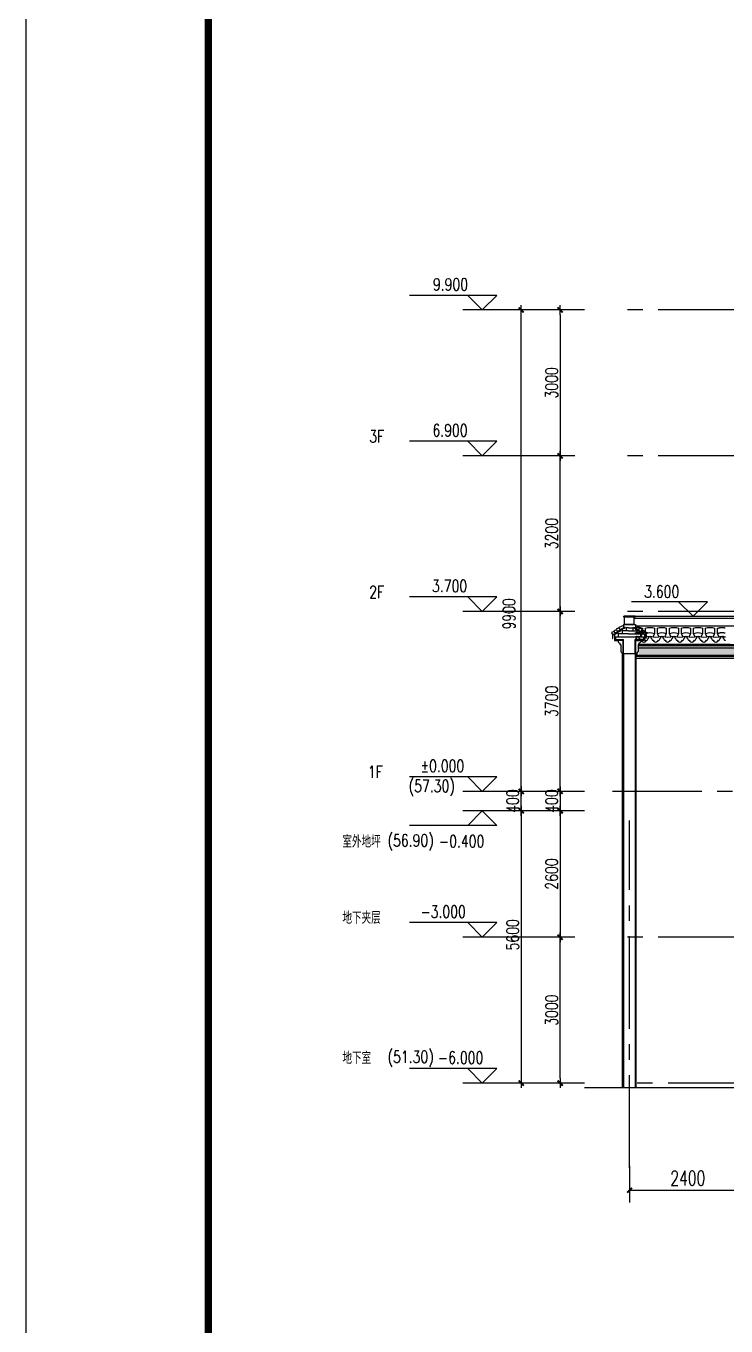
# Model space of a CAD drawing. Extents: x 296441 to 853063, y 459050 to 1117990.
# Drawn here: x 575754 to 590151, y 957543 to 984278 of the extents above; entities that cross this region are included whole.
import ezdxf
from ezdxf.enums import TextEntityAlignment as Align
from ezdxf.xclip import XClip

# ---------------------------------------------------------------- set-up
doc = ezdxf.new("R2010")
doc.units = 0
doc.header["$LTSCALE"] = 1000
doc.header["$XCLIPFRAME"] = 0
doc.linetypes.add('14-GRID$0$CENTER2', pattern=[28.575, 19.05, -3.175, 3.175, -3.175])
for name, color, linetype in [('14-GRID$0$G-GRID', 9, '14-GRID$0$CENTER2'), ('A-ANNO-LEVL', 3, 'Continuous'), ('A-ANNO-LEVL-TEXT-3', 7, 'Continuous'), ('A-ANNO-TEXT', 33, 'Continuous'), ('A-ELEV-HEVY', 2, 'Continuous'), ('A-ELEV-MEDM', 4, 'Continuous'), ('A-ELEV-THIN', 144, 'Continuous'), ('A-SECT-FNSH', 6, 'Continuous'), ('A-SECT-STONE', 42, 'Continuous'), ('A-SECT-STRU', 30, 'Continuous'), ('A-WALL', 1, 'Continuous'), ('B-ELEV-N-RF3$0$A-ELEV-MEDM', 4, 'Continuous'), ('G-ELEV-ce-TEXT$0$A-ANNO-LEVL', 3, 'Continuous'), ('G-ELEV-ce-TEXT$0$A-ANNO-LEVL-TEXT', 255, 'Continuous'), ('G-GRID-DIMS', 3, 'Continuous'), ('PUB_DIM', 3, 'Continuous'), ('ZT1_通用--图框---PM、LM、DY、JD', 150, 'Continuous'), ('ZT1_通用--填充---PM、LM、DY、JD', 8, 'Continuous')]:
    doc.layers.add(name, color=color, linetype=linetype)
doc.styles.add('_TCH_DIM_T3', font='SIMPLEX', dxfattribs={"width": 0.705882, "bigfont": 'GBCBIG'})
doc.styles.add('G-ELEV-ce-TEXT$0$GOA_01_thin_0.75', font='romans.shx', dxfattribs={"width": 0.75, "bigfont": 'hzdx.shx'})
doc.styles.add('GOA_01_thin_0.75', font='romans.shx', dxfattribs={"width": 0.75, "bigfont": 'hzdx.shx'})
doc.styles.add('ZT_图框1', font='ROMANS', dxfattribs={"width": 0.8, "bigfont": 'CHINESE'})
doc.dimstyles.new('_TCH_ARCH&&100', dxfattribs={"dimtxt": 297.5, "dimasz": 100, "dimexe": 250, "dimexo": 300, "dimgap": 100, "dimtad": 1, "dimdec": 0, "dimzin": 0, "dimdsep": 46, "dimtxsty": '_TCH_DIM_T3', "dimblk": 'ARCHTICK', "dimcen": 0.09, "dimclrt": 7, "dimazin": 2, "dimtfac": 1, "dimtdec": 0, "dimtix": 1, "dimtmove": 2, "dimatfit": 3, "dimfxl": 0, "dimtolj": 1, "dimtzin": 0, "dimarcsym": 0})
doc.dimstyles.new('GOA_DIMN100', dxfattribs={"dimscale": 100, "dimtxt": 2.5, "dimasz": 1, "dimexe": 1.5, "dimexo": 3, "dimgap": 0.5, "dimtad": 1, "dimdec": 0, "dimrnd": 1, "dimzin": 0, "dimdsep": 46, "dimtxsty": 'GOA_01_thin_0.75', "dimblk": 'YQTICK', "dimcen": 0, "dimclrt": 7, "dimadec": 1, "dimazin": 0, "dimtfac": 1, "dimtdec": 4, "dimtix": 1, "dimtmove": 2, "dimatfit": 2, "dimfxl": 0, "dimtolj": 1, "dimtzin": 0, "dimarcsym": 0})

# ---------------------------------------------------------------- blocks, each defined once
blk = doc.blocks.new('_ArchTick')
at = {"color": 0, "linetype": 'ByBlock', "const_width": 0.4}
blk.add_lwpolyline([(-0.5, -0.5), (0.5, 0.5)], dxfattribs=at)
blk = doc.blocks.new('*D792')
at = {"layer": 'Defpoints', "color": 0, "transparency": 16777216}
for p in [(588166, 961135), (590566, 961135), (590566, 960335)]:
    blk.add_point(p, dxfattribs=at)
at = {"layer": 'PUB_DIM', "color": 0, "lineweight": -2, "transparency": 16777216}
for p, q in [((588166, 960835), (588166, 960085)), ((590566, 960835), (590566, 960085)), ((588166, 960335), (590566, 960335))]:
    blk.add_line(p, q, dxfattribs=at)
at = {"layer": 'PUB_DIM', "color": 0, "lineweight": -2, "transparency": 16777216, "xscale": 100, "yscale": 100, "zscale": 100, "rotation": 180}
blk.add_blockref('_ArchTick', (588166, 960335), dxfattribs=at)
at = {"layer": 'PUB_DIM', "color": 0, "lineweight": -2, "transparency": 16777216, "xscale": 100, "yscale": 100, "zscale": 100}
blk.add_blockref('_ArchTick', (590566, 960335), dxfattribs=at)
at = {"layer": 'PUB_DIM', "color": 7, "transparency": 16777216, "insert": (589366, 960584), "char_height": 297.5, "attachment_point": 5, "style": '_TCH_DIM_T3'}
blk.add_mtext('\\A1;2400', dxfattribs=at)
blk = doc.blocks.new('B-ELEV-N-RF3$0$ghsdffgsdlkgsdgsdf')
at = {"layer": 'B-ELEV-N-RF3$0$A-ELEV-MEDM', "color": 0}
blk.add_lwpolyline([(0, 0, -0.408684), (18, 18, 0.371092), (55, 48, 0.424354), (83, 78, 0.213335), (108, 128, -0.244572), (-108, 128, 0.213335), (-83, 78, 0.424354), (-55, 48, 0.371092), (-18, 18, -0.408684), (0, 0)], format="xyb", dxfattribs=at)
blk = doc.blocks.new('cdgf')
at = {"layer": 'A-ELEV-THIN'}
for points in [[(-12864, 162), (-12864, 273, -0.2), (-12684, 273), (-12684, 162)], [(-12617, 162), (-12617, 273, -0.2), (-12437, 273), (-12437, 162)], [(-12370, 162), (-12370, 273, -0.2), (-12190, 273), (-12190, 162)], [(-12123, 162), (-12123, 273, -0.2), (-11943, 273), (-11943, 162)], [(-11876, 162), (-11876, 273, -0.2), (-11696, 273), (-11696, 162)], [(-11629, 162), (-11629, 273, -0.2), (-11449, 273), (-11449, 162)], [(-11382, 162), (-11382, 273, -0.2), (-11202, 273), (-11202, 162)], [(-11136, 162), (-11136, 273, -0.2), (-10956, 273), (-10956, 162)], [(-10889, 162), (-10889, 273, -0.2), (-10709, 273), (-10709, 162)], [(-10642, 162), (-10642, 273, -0.2), (-10462, 273), (-10462, 162)], [(-10395, 162), (-10395, 273, -0.2), (-10215, 273), (-10215, 162)], [(-10148, 162), (-10148, 273, -0.2), (-9968, 273), (-9968, 162)], [(-9901, 162), (-9901, 273, -0.2), (-9721, 273), (-9721, 162)], [(-9654, 162), (-9654, 273, -0.2), (-9474, 273), (-9474, 162)], [(-9407, 162), (-9407, 273, -0.2), (-9227, 273), (-9227, 162)], [(-9160, 162), (-9160, 273, -0.2), (-8980, 273), (-8980, 162)], [(-8913, 162), (-8913, 273, -0.2), (-8733, 273), (-8733, 162)], [(-8666, 162), (-8666, 273, -0.2), (-8486, 273), (-8486, 162)], [(-8419, 162), (-8419, 273, -0.2), (-8239, 273), (-8239, 162)], [(-8172, 162), (-8172, 273, -0.2), (-7992, 273), (-7992, 162)], [(-7925, 162), (-7925, 273, -0.2), (-7745, 273), (-7745, 162)], [(-7678, 162), (-7678, 273, -0.2), (-7498, 273), (-7498, 162)], [(-7431, 162), (-7431, 273, -0.2), (-7251, 273), (-7251, 162)], [(-7184, 162), (-7184, 273, -0.2), (-7004, 273), (-7004, 162)], [(-6937, 162), (-6937, 273, -0.2), (-6757, 273), (-6757, 162)], [(-6690, 162), (-6690, 273, -0.2), (-6510, 273), (-6510, 162)], [(-6444, 162), (-6444, 273, -0.2), (-6264, 273), (-6264, 162)], [(-6197, 162), (-6197, 273, -0.2), (-6017, 273), (-6017, 162)], [(-5950, 162), (-5950, 273, -0.2), (-5770, 273), (-5770, 162)], [(-5703, 162), (-5703, 273, -0.2), (-5523, 273), (-5523, 162)], [(-5456, 162), (-5456, 273, -0.2), (-5276, 273), (-5276, 162)], [(-5209, 162), (-5209, 273, -0.2), (-5029, 273), (-5029, 162)], [(-4962, 162), (-4962, 273, -0.2), (-4782, 273), (-4782, 162)], [(-4715, 162), (-4715, 273, -0.2), (-4535, 273), (-4535, 162)], [(-4468, 162), (-4468, 273, -0.2), (-4288, 273), (-4288, 162)], [(-4221, 162), (-4221, 273, -0.2), (-4041, 273), (-4041, 162)], [(-3974, 162), (-3974, 273, -0.2), (-3794, 273), (-3794, 162)], [(-3727, 162), (-3727, 273, -0.2), (-3547, 273), (-3547, 162)], [(-3480, 162), (-3480, 273, -0.2), (-3300, 273), (-3300, 162)], [(-3233, 162), (-3233, 273, -0.2), (-3053, 273), (-3053, 162)], [(-2986, 162), (-2986, 273, -0.2), (-2806, 273), (-2806, 162)], [(-2739, 162), (-2739, 273, -0.2), (-2559, 273), (-2559, 162)], [(-2492, 162), (-2492, 273, -0.2), (-2312, 273), (-2312, 162)], [(-2245, 162), (-2245, 273, -0.2), (-2065, 273), (-2065, 162)], [(-1998, 162), (-1998, 273, -0.2), (-1818, 273), (-1818, 162)], [(-1752, 162), (-1752, 273, -0.2), (-1572, 273), (-1572, 162)], [(-1505, 162), (-1505, 273, -0.2), (-1325, 273), (-1325, 162)], [(-1258, 162), (-1258, 273, -0.2), (-1078, 273), (-1078, 162)], [(-1011, 162), (-1011, 273, -0.2), (-831, 273), (-831, 162)], [(-764, 162), (-764, 273, -0.2), (-584, 273), (-584, 162)], [(-517, 162), (-517, 273, -0.2), (-337, 273), (-337, 162)], [(-270, 162), (-270, 273, -0.2), (-90, 273), (-90, 162)], [(-23, 162), (-23, 273, -0.2), (157, 273), (157, 162)], [(-12836, 95, -0.2), (-12712, 95), (-12684, 162, 0.2), (-12864, 162), (-12836, 95)], [(-12590, 95, -0.2), (-12465, 95), (-12437, 162, 0.2), (-12617, 162), (-12590, 95)], [(-12343, 95, -0.2), (-12218, 95), (-12190, 162, 0.2), (-12370, 162), (-12343, 95)], [(-12096, 95, -0.2), (-11971, 95), (-11943, 162, 0.2), (-12123, 162), (-12096, 95)], [(-11849, 95, -0.2), (-11724, 95), (-11696, 162, 0.2), (-11876, 162), (-11849, 95)], [(-11602, 95, -0.2), (-11477, 95), (-11449, 162, 0.2), (-11629, 162), (-11602, 95)], [(-11355, 95, -0.2), (-11230, 95), (-11202, 162, 0.2), (-11382, 162), (-11355, 95)], [(-11108, 95, -0.2), (-10983, 95), (-10956, 162, 0.2), (-11136, 162), (-11108, 95)], [(-10861, 95, -0.2), (-10736, 95), (-10709, 162, 0.2), (-10889, 162), (-10861, 95)], [(-10614, 95, -0.2), (-10489, 95), (-10462, 162, 0.2), (-10642, 162), (-10614, 95)], [(-10367, 95, -0.2), (-10242, 95), (-10215, 162, 0.2), (-10395, 162), (-10367, 95)], [(-10120, 95, -0.2), (-9995, 95), (-9968, 162, 0.2), (-10148, 162), (-10120, 95)], [(-9873, 95, -0.2), (-9748, 95), (-9721, 162, 0.2), (-9901, 162), (-9873, 95)], [(-9626, 95, -0.2), (-9502, 95), (-9474, 162, 0.2), (-9654, 162), (-9626, 95)], [(-9379, 95, -0.2), (-9255, 95), (-9227, 162, 0.2), (-9407, 162), (-9379, 95)], [(-9132, 95, -0.2), (-9008, 95), (-8980, 162, 0.2), (-9160, 162), (-9132, 95)], [(-8885, 95, -0.2), (-8761, 95), (-8733, 162, 0.2), (-8913, 162), (-8885, 95)], [(-8638, 95, -0.2), (-8514, 95), (-8486, 162, 0.2), (-8666, 162), (-8638, 95)], [(-8391, 95, -0.2), (-8267, 95), (-8239, 162, 0.2), (-8419, 162), (-8391, 95)], [(-8144, 95, -0.2), (-8020, 95), (-7992, 162, 0.2), (-8172, 162), (-8144, 95)], [(-7898, 95, -0.2), (-7773, 95), (-7745, 162, 0.2), (-7925, 162), (-7898, 95)], [(-7651, 95, -0.2), (-7526, 95), (-7498, 162, 0.2), (-7678, 162), (-7651, 95)], [(-7404, 95, -0.2), (-7279, 95), (-7251, 162, 0.2), (-7431, 162), (-7404, 95)], [(-7157, 95, -0.2), (-7032, 95), (-7004, 162, 0.2), (-7184, 162), (-7157, 95)], [(-6910, 95, -0.2), (-6785, 95), (-6757, 162, 0.2), (-6937, 162), (-6910, 95)], [(-6663, 95, -0.2), (-6538, 95), (-6510, 162, 0.2), (-6690, 162), (-6663, 95)], [(-6416, 95, -0.2), (-6291, 95), (-6264, 162, 0.2), (-6444, 162), (-6416, 95)], [(-6169, 95, -0.2), (-6044, 95), (-6017, 162, 0.2), (-6197, 162), (-6169, 95)], [(-5922, 95, -0.2), (-5797, 95), (-5770, 162, 0.2), (-5950, 162), (-5922, 95)], [(-5675, 95, -0.2), (-5550, 95), (-5523, 162, 0.2), (-5703, 162), (-5675, 95)], [(-5428, 95, -0.2), (-5303, 95), (-5276, 162, 0.2), (-5456, 162), (-5428, 95)], [(-5181, 95, -0.2), (-5056, 95), (-5029, 162, 0.2), (-5209, 162), (-5181, 95)], [(-4934, 95, -0.2), (-4810, 95), (-4782, 162, 0.2), (-4962, 162), (-4934, 95)], [(-4687, 95, -0.2), (-4563, 95), (-4535, 162, 0.2), (-4715, 162), (-4687, 95)], [(-4440, 95, -0.2), (-4316, 95), (-4288, 162, 0.2), (-4468, 162), (-4440, 95)], [(-4193, 95, -0.2), (-4069, 95), (-4041, 162, 0.2), (-4221, 162), (-4193, 95)], [(-3946, 95, -0.2), (-3822, 95), (-3794, 162, 0.2), (-3974, 162), (-3946, 95)], [(-3699, 95, -0.2), (-3575, 95), (-3547, 162, 0.2), (-3727, 162), (-3699, 95)], [(-3452, 95, -0.2), (-3328, 95), (-3300, 162, 0.2), (-3480, 162), (-3452, 95)], [(-3206, 95, -0.2), (-3081, 95), (-3053, 162, 0.2), (-3233, 162), (-3206, 95)], [(-2959, 95, -0.2), (-2834, 95), (-2806, 162, 0.2), (-2986, 162), (-2959, 95)], [(-2712, 95, -0.2), (-2587, 95), (-2559, 162, 0.2), (-2739, 162), (-2712, 95)], [(-2465, 95, -0.2), (-2340, 95), (-2312, 162, 0.2), (-2492, 162), (-2465, 95)], [(-2218, 95, -0.2), (-2093, 95), (-2065, 162, 0.2), (-2245, 162), (-2218, 95)], [(-1971, 95, -0.2), (-1846, 95), (-1818, 162, 0.2), (-1998, 162), (-1971, 95)], [(-1724, 95, -0.2), (-1599, 95), (-1572, 162, 0.2), (-1752, 162), (-1724, 95)], [(-1477, 95, -0.2), (-1352, 95), (-1325, 162, 0.2), (-1505, 162), (-1477, 95)], [(-1230, 95, -0.2), (-1105, 95), (-1078, 162, 0.2), (-1258, 162), (-1230, 95)], [(-983, 95, -0.2), (-858, 95), (-831, 162, 0.2), (-1011, 162), (-983, 95)], [(-736, 95, -0.2), (-611, 95), (-584, 162, 0.2), (-764, 162), (-736, 95)], [(-489, 95, -0.2), (-364, 95), (-337, 162, 0.2), (-517, 162), (-489, 95)], [(-242, 95, -0.2), (-118, 95), (-90, 162, 0.2), (-270, 162), (-242, 95)], [(5, 95, -0.2), (129, 95), (157, 162, 0.2), (-23, 162), (5, 95)]]:
    blk.add_lwpolyline(points, format="xyb", dxfattribs=at)
for p in [(-12901, -20), (-12654, -20), (-12407, -20), (-12160, -20), (-11913, -20), (-11666, -20), (-11419, -20), (-11173, -20), (-10926, -20), (-10679, -20), (-10432, -20), (-10185, -20), (-9938, -20), (-9691, -20), (-9444, -20), (-9197, -20), (-8950, -20), (-8703, -20), (-8703, -20), (-8456, -20), (-8209, -20), (-7962, -20), (-7715, -20), (-7468, -20), (-7221, -20), (-6974, -20), (-6727, -20), (-6481, -20), (-6234, -20), (-5987, -20), (-5740, -20), (-5493, -20), (-5246, -20), (-4999, -20), (-4752, -20), (-4505, -20), (-4505, -20), (-4258, -20), (-4011, -20), (-3764, -20), (-3517, -20), (-3270, -20), (-3023, -20), (-2776, -20), (-2529, -20), (-2282, -20), (-2035, -20), (-1788, -20), (-1542, -20), (-1295, -20), (-1048, -20), (-801, -20), (-554, -20), (-307, -20), (-60, -20), (187, -20)]:
    blk.add_blockref('B-ELEV-N-RF3$0$ghsdffgsdlkgsdgsdf', p, dxfattribs=at)
blk = doc.blocks.new('线脚2-S')
blk.add_lwpolyline([(-105, 0), (-105, -10, 0.414214), (-65, -50), (-65, -80), (-50, -80), (-50, -230), (-40, -230, 0.414214), (-20, -250), (-20, -290), (-10, -290), (0, -290), (0, 0)], format="xyb", close=True)
blk = doc.blocks.new('墙头2-S')
at = {"layer": 'A-ELEV-MEDM'}
for points in [[(-105, -217), (-200, -261), (-179, -306)], [(145, -222), (230, -261), (209, -306)], [(-297, -339), (-351, -365), (-330, -410)], [(-246, -305), (-301, -330), (-280, -375)], [(-196, -270), (-250, -296), (-229, -341)], [(226, -270), (280, -296), (259, -341)], [(276, -305), (331, -330), (310, -375)], [(327, -339), (381, -365), (360, -410)]]:
    blk.add_lwpolyline(points, dxfattribs=at)
at = {"layer": 'A-SECT-FNSH'}
for p, q in [((-105, -200), (145, -200)), ((-105, -200), (-105, -272)), ((-105, -200), (145, -200)), ((-105, -200), (-105, -250)), ((135, -30), (-95, -30)), ((-95, -50), (-95, -30)), ((-95, -50), (-80, -50)), ((135, -50), (120, -50)), ((135, -50), (135, -30)), ((145, -200), (145, -277)), ((145, -200), (145, -250))]:
    blk.add_line(p, q, dxfattribs=at)
for points in [[(-65, -265), (-70, -256), (-179, -306), (-175, -316)], [(95, -265), (100, -256), (209, -306), (205, -316)], [(-217, -368), (-221, -359), (-275, -385), (-330, -410), (-330, -485), (-325, -484), (-319, -416)], [(-166, -334), (-170, -325), (-280, -375), (-275, -385), (-221, -359)], [(-116, -299), (-120, -290), (-229, -341), (-225, -350)], [(146, -299), (150, -290), (259, -341), (255, -350)], [(196, -334), (200, -325), (310, -375), (305, -385), (251, -359)], [(247, -368), (251, -359), (305, -385), (360, -410), (360, -485), (355, -484), (349, -416)]]:
    blk.add_lwpolyline(points, close=True, dxfattribs=at)
for points in [[(-290, -402), (-290, -530), (-215, -530)], [(330, -407), (330, -530), (255, -530)]]:
    blk.add_lwpolyline(points, dxfattribs=at)
at = {"layer": 'A-SECT-STRU'}
blk.add_line((-270, -450), (310, -450), dxfattribs=at)
at = {"layer": 'A-SECT-STRU', "ltscale": 10}
for p, q in [((-270, -450), (-270, -510)), ((-270, -510), (-100, -510)), ((-100, -800), (-100, -510)), ((310, -510), (140, -510)), ((140, -800), (140, -510)), ((310, -450), (310, -510)), ((140, -800), (-100, -800))]:
    blk.add_line(p, q, dxfattribs=at)
at = {"layer": 'A-WALL'}
for p, q in [((120, -50), (-80, -50)), ((-80, -200), (-80, -50)), ((120, -200), (-80, -200)), ((120, -200), (120, -50))]:
    blk.add_line(p, q, dxfattribs=at)
for points in [[(0, -390), (-210, -390), (-210, -450)], [(0, -330), (-130, -330), (-130, -390)], [(0, -270), (-50, -270), (-50, -330)], [(0, -270), (90, -270), (90, -330)], [(0, -330), (170, -330), (170, -390)], [(0, -390), (250, -390), (250, -450)]]:
    blk.add_lwpolyline(points, dxfattribs=at)
at = {"layer": 'A-SECT-STONE'}
blk.add_blockref('线脚2-S', (-110, -530), dxfattribs=at)
at = {"layer": 'A-SECT-STONE', "xscale": -1}
blk.add_blockref('线脚2-S', (150, -530), dxfattribs=at)
blk = doc.blocks.new('bz1')
at = {"layer": 'A-ANNO-LEVL'}
for p, q in [((300, 300), (-1500, 300)), ((0, 0), (-300, 300)), ((0, 0), (300, 300))]:
    blk.add_line(p, q, dxfattribs=at)
blk = doc.blocks.new('YQTICK')
blk.add_line((-1, 0), (1, 0))
at = {"const_width": 0.4}
blk.add_lwpolyline([(0.53, 0.53), (-0.53, -0.53)], dxfattribs=at)
blk = doc.blocks.new('*D813')
at = {"layer": 'Defpoints', "color": 0, "transparency": 16777216}
for p in [(586739, 965538), (587339, 965538), (587239, 962538)]:
    blk.add_point(p, dxfattribs=at)
at = {"layer": 'G-GRID-DIMS', "color": 0, "lineweight": -2, "transparency": 16777216}
for p, q in [((587039, 965538), (586589, 965538)), ((586739, 962638), (586739, 965438)), ((586939, 962538), (586589, 962538))]:
    blk.add_line(p, q, dxfattribs=at)
at = {"layer": 'G-GRID-DIMS', "color": 0, "lineweight": -2, "transparency": 16777216, "xscale": 100, "yscale": 100, "zscale": 100}
for p, rotation in [((586739, 965538), 90), ((586739, 962538), 270)]:
    blk.add_blockref('YQTICK', p, dxfattribs=dict(at, rotation=rotation))
at = {"layer": 'G-GRID-DIMS', "color": 7, "transparency": 16777216, "insert": (586564, 964038), "char_height": 250, "attachment_point": 5, "rotation": 90, "style": 'GOA_01_thin_0.75'}
blk.add_mtext('\\A1;3000', dxfattribs=at)
blk = doc.blocks.new('*D814')
at = {"layer": 'Defpoints', "color": 0, "transparency": 16777216}
for p in [(587339, 968138), (586739, 965538), (587339, 965538)]:
    blk.add_point(p, dxfattribs=at)
at = {"layer": 'G-GRID-DIMS', "color": 0, "lineweight": -2, "transparency": 16777216}
for p, q in [((587039, 968138), (586589, 968138)), ((586739, 968038), (586739, 965638)), ((587039, 965538), (586589, 965538))]:
    blk.add_line(p, q, dxfattribs=at)
at = {"layer": 'G-GRID-DIMS', "color": 0, "lineweight": -2, "transparency": 16777216, "xscale": 100, "yscale": 100, "zscale": 100}
for p, rotation in [((586739, 968138), 90), ((586739, 965538), 270)]:
    blk.add_blockref('YQTICK', p, dxfattribs=dict(at, rotation=rotation))
at = {"layer": 'G-GRID-DIMS', "color": 7, "transparency": 16777216, "insert": (586564, 966838), "char_height": 250, "attachment_point": 5, "rotation": 90, "style": 'GOA_01_thin_0.75'}
blk.add_mtext('\\A1;2600', dxfattribs=at)
blk = doc.blocks.new('*D815')
at = {"layer": 'Defpoints', "color": 0, "transparency": 16777216}
for p in [(587339, 968538), (586739, 968138), (587339, 968138)]:
    blk.add_point(p, dxfattribs=at)
at = {"layer": 'G-GRID-DIMS', "color": 0, "lineweight": -2, "transparency": 16777216}
for p, q in [((587039, 968538), (586589, 968538)), ((586739, 968438), (586739, 968238)), ((587039, 968138), (586589, 968138))]:
    blk.add_line(p, q, dxfattribs=at)
at = {"layer": 'G-GRID-DIMS', "color": 0, "lineweight": -2, "transparency": 16777216, "xscale": 100, "yscale": 100, "zscale": 100}
for p, rotation in [((586739, 968538), 90), ((586739, 968138), 270)]:
    blk.add_blockref('YQTICK', p, dxfattribs=dict(at, rotation=rotation))
at = {"layer": 'G-GRID-DIMS', "color": 7, "transparency": 16777216, "insert": (586564, 968338), "char_height": 250, "attachment_point": 5, "rotation": 90, "style": 'GOA_01_thin_0.75'}
blk.add_mtext('\\A1;400', dxfattribs=at)
blk = doc.blocks.new('*D816')
at = {"layer": 'Defpoints', "color": 0, "transparency": 16777216}
for p in [(587539, 968138), (585939, 962538), (587539, 962538)]:
    blk.add_point(p, dxfattribs=at)
at = {"layer": 'G-GRID-DIMS', "color": 0, "lineweight": -2, "transparency": 16777216}
for p, q in [((587239, 968138), (585789, 968138)), ((585939, 968038), (585939, 962638)), ((587239, 962538), (585789, 962538))]:
    blk.add_line(p, q, dxfattribs=at)
at = {"layer": 'G-GRID-DIMS', "color": 0, "lineweight": -2, "transparency": 16777216, "xscale": 100, "yscale": 100, "zscale": 100}
for p, rotation in [((585939, 968138), 90), ((585939, 962538), 270)]:
    blk.add_blockref('YQTICK', p, dxfattribs=dict(at, rotation=rotation))
at = {"layer": 'G-GRID-DIMS', "color": 7, "transparency": 16777216, "insert": (585764, 965588), "char_height": 250, "attachment_point": 5, "rotation": 90, "style": 'GOA_01_thin_0.75'}
blk.add_mtext('\\A1;5600', dxfattribs=at)
blk = doc.blocks.new('*D817')
at = {"layer": 'Defpoints', "color": 0, "transparency": 16777216}
for p in [(587339, 978438), (586739, 975438), (587339, 975438)]:
    blk.add_point(p, dxfattribs=at)
at = {"layer": 'G-GRID-DIMS', "color": 0, "lineweight": -2, "transparency": 16777216}
for p, q in [((587039, 978438), (586589, 978438)), ((586739, 978338), (586739, 975538)), ((587039, 975438), (586589, 975438))]:
    blk.add_line(p, q, dxfattribs=at)
at = {"layer": 'G-GRID-DIMS', "color": 0, "lineweight": -2, "transparency": 16777216, "xscale": 100, "yscale": 100, "zscale": 100}
for p, rotation in [((586739, 978438), 90), ((586739, 975438), 270)]:
    blk.add_blockref('YQTICK', p, dxfattribs=dict(at, rotation=rotation))
at = {"layer": 'G-GRID-DIMS', "color": 7, "transparency": 16777216, "insert": (586564, 976938), "char_height": 250, "attachment_point": 5, "rotation": 90, "style": 'GOA_01_thin_0.75'}
blk.add_mtext('\\A1;3000', dxfattribs=at)
blk = doc.blocks.new('*D818')
at = {"layer": 'Defpoints', "color": 0, "transparency": 16777216}
for p in [(585939, 968538), (587539, 968538), (587539, 968138)]:
    blk.add_point(p, dxfattribs=at)
at = {"layer": 'G-GRID-DIMS', "color": 0, "lineweight": -2, "transparency": 16777216}
for p, q in [((587239, 968538), (585789, 968538)), ((585939, 968238), (585939, 968438)), ((587239, 968138), (585789, 968138))]:
    blk.add_line(p, q, dxfattribs=at)
at = {"layer": 'G-GRID-DIMS', "color": 0, "lineweight": -2, "transparency": 16777216, "xscale": 100, "yscale": 100, "zscale": 100}
for p, rotation in [((585939, 968538), 90), ((585939, 968138), 270)]:
    blk.add_blockref('YQTICK', p, dxfattribs=dict(at, rotation=rotation))
at = {"layer": 'G-GRID-DIMS', "color": 7, "transparency": 16777216, "insert": (585764, 968338), "char_height": 250, "attachment_point": 5, "rotation": 90, "style": 'GOA_01_thin_0.75'}
blk.add_mtext('\\A1;400', dxfattribs=at)
blk = doc.blocks.new('*D819')
at = {"layer": 'Defpoints', "color": 0, "transparency": 16777216}
for p in [(585939, 978438), (587539, 978438), (587539, 968538)]:
    blk.add_point(p, dxfattribs=at)
at = {"layer": 'G-GRID-DIMS', "color": 0, "lineweight": -2, "transparency": 16777216}
for p, q in [((587239, 978438), (585789, 978438)), ((585939, 968638), (585939, 978338)), ((587239, 968538), (585789, 968538))]:
    blk.add_line(p, q, dxfattribs=at)
at = {"layer": 'G-GRID-DIMS', "color": 0, "lineweight": -2, "transparency": 16777216, "xscale": 100, "yscale": 100, "zscale": 100}
for p, rotation in [((585939, 978438), 90), ((585939, 968538), 270)]:
    blk.add_blockref('YQTICK', p, dxfattribs=dict(at, rotation=rotation))
at = {"layer": 'G-GRID-DIMS', "color": 7, "transparency": 16777216, "insert": (585689, 972188), "char_height": 250, "attachment_point": 5, "rotation": 90, "style": 'GOA_01_thin_0.75'}
blk.add_mtext('\\A1;9900', dxfattribs=at)
blk = doc.blocks.new('*D820')
at = {"layer": 'Defpoints', "color": 0, "transparency": 16777216}
for p in [(586739, 975438), (587339, 975438), (587339, 972238)]:
    blk.add_point(p, dxfattribs=at)
at = {"layer": 'G-GRID-DIMS', "color": 0, "lineweight": -2, "transparency": 16777216}
for p, q in [((587039, 975438), (586589, 975438)), ((586739, 972338), (586739, 975338)), ((587039, 972238), (586589, 972238))]:
    blk.add_line(p, q, dxfattribs=at)
at = {"layer": 'G-GRID-DIMS', "color": 0, "lineweight": -2, "transparency": 16777216, "xscale": 100, "yscale": 100, "zscale": 100}
for p, rotation in [((586739, 975438), 90), ((586739, 972238), 270)]:
    blk.add_blockref('YQTICK', p, dxfattribs=dict(at, rotation=rotation))
at = {"layer": 'G-GRID-DIMS', "color": 7, "transparency": 16777216, "insert": (586564, 973838), "char_height": 250, "attachment_point": 5, "rotation": 90, "style": 'GOA_01_thin_0.75'}
blk.add_mtext('\\A1;3200', dxfattribs=at)
blk = doc.blocks.new('*D821')
at = {"layer": 'Defpoints', "color": 0, "transparency": 16777216}
for p in [(586739, 972238), (587339, 972238), (587339, 968538)]:
    blk.add_point(p, dxfattribs=at)
at = {"layer": 'G-GRID-DIMS', "color": 0, "lineweight": -2, "transparency": 16777216}
for p, q in [((587039, 972238), (586589, 972238)), ((586739, 968638), (586739, 972138)), ((587039, 968538), (586589, 968538))]:
    blk.add_line(p, q, dxfattribs=at)
at = {"layer": 'G-GRID-DIMS', "color": 0, "lineweight": -2, "transparency": 16777216, "xscale": 100, "yscale": 100, "zscale": 100}
for p, rotation in [((586739, 972238), 90), ((586739, 968538), 270)]:
    blk.add_blockref('YQTICK', p, dxfattribs=dict(at, rotation=rotation))
at = {"layer": 'G-GRID-DIMS', "color": 7, "transparency": 16777216, "insert": (586564, 970388), "char_height": 250, "attachment_point": 5, "rotation": 90, "style": 'GOA_01_thin_0.75'}
blk.add_mtext('\\A1;3700', dxfattribs=at)
blk = doc.blocks.new('ZT_A1标准图框')
blk.add_lwpolyline([(0, -594), (841, -594), (841, 0), (0, 0)], close=True)
at = {"const_width": 1}
blk.add_lwpolyline([(25, -584), (831, -584), (831, -10), (25, -10)], close=True, dxfattribs=at)
at = {"color": 70, "ltscale": 0.3, "style": 'ZT_图框1', "flags": 8}
for tag, width, p in [('子项名称', 0.65, (803.53, -431.64)), ('图名', 0.8, (803.53, -450.79))]:
    blk.add_attdef(tag, text='', height=3.5, dxfattribs=dict(at, width=width)).set_placement(p, align=Align.MIDDLE)
at = {"color": 70, "style": 'ZT_图框1', "width": 0.7, "flags": 8}
for tag, p in [('比例', (823.26, -510.32)), ('版本', (823.22, -517.8)), ('图号', (809.52, -525.31))]:
    blk.add_attdef(tag, text='', height=2.8, dxfattribs=at).set_placement(p, align=Align.MIDDLE)

msp = doc.modelspace()

# ---------------------------------------------------------------- hatches: boundary and pattern name
at = {"layer": 'ZT1_通用--填充---PM、LM、DY、JD', "ltscale": 5000}
h = msp.add_hatch(dxfattribs=at)
h.set_pattern_fill('混凝土', color=256, scale=20)
h.set_pattern_definition([(50, (588361.8, 971277.7), (143.452, -12.5504), [15, -165]), (355, (588361.8, 971277.7), (-27.7503, 150.4384), [12, -132]), (100.4514, (588373.75, 971276.66), (115.702, 137.888), [12.748, -140.2284]), (46.184, (588361.8, 971317.7), (213.448, -33.104), [22.5, -247.5]), (96.6356, (588379.58, 971314.94), (186.9325, 194.824), [19.122, -210.343]), (351.184, (588361.8, 971317.7), (186.932, 194.824), [18, -198]), (21, (588381.8, 971307.7), (119.3814, -80.5238), [15, -165]), (326, (588381.8, 971307.7), (48.663, 145.03), [12, -132]), (71.4514, (588391.74, 971300.99), (168.0445, 64.506), [12.748, -140.2284]), (37.5, (588361.794, 971277.703), (2.43197, 66.57877), [0, -130.4, 0, -134, 0, -132.5]), (7.5, (588361.794, 971277.7), (52.6139, 78.8823), [0, -76.4, 0, -127.4, 0, -50.5]), (327.5, (588317.194, 971277.703), (106.7645, -4.511), [0, -50, 0, -156, 0, -207]), (317.5, (588297.19, 971277.7), (116.6372, 20.021), [0, -65, 0, -103.6, 0, -147])])
h.paths.add_polyline_path([(588361.8, 971277.7), (593155.5, 971277.7), (593155.5, 971567.7), (588361.8, 971567.7)])

# ---------------------------------------------------------------- linework, layer by layer
at = {"layer": '14-GRID$0$G-GRID', "color": 8, "ltscale": 0.1}
for p, q in [((610665.9, 978437.7), (587815.4, 978437.7)), ((610665.9, 975437.7), (587815.4, 975437.7)), ((610665.9, 972237.7), (587815.4, 972237.7)), ((612510.9, 968537.7), (587815.4, 968537.7)), ((588165.9, 960795.6), (588165.9, 967937.7)), ((610665.9, 965537.7), (587815.4, 965537.7)), ((610865.9, 962537.7), (588015.4, 962537.7))]:
    msp.add_line(p, q, dxfattribs=at)
at = {"layer": 'A-ANNO-LEVL'}
for p, q in [((586738.8, 978437.7), (584738.8, 978437.7)), ((586738.8, 975437.7), (584738.8, 975437.7)), ((586738.8, 972237.7), (584738.8, 972237.7)), ((586738.8, 968537.7), (584738.8, 968537.7)), ((586738.8, 968137.7), (584738.8, 968137.7)), ((586738.8, 965537.7), (584738.8, 965537.7)), ((586738.8, 962537.7), (584738.8, 962537.7))]:
    msp.add_line(p, q, dxfattribs=at)
at = {"layer": 'A-ELEV-HEVY'}
for p, q in [((588265.5, 972097.7), (590475.5, 972097.7)), ((588280.5, 972137.7), (590475.5, 972137.7)), ((588290.5, 971940.5), (590495.2, 971940.5)), ((588360.5, 971567.7), (590235.5, 971567.7)), ((588305.5, 971277.7), (590435.5, 971277.7))]:
    msp.add_line(p, q, dxfattribs=at)
at = {"layer": 'A-ELEV-MEDM'}
for p, q in [((588305.5, 971337.7), (590405.5, 971337.7)), ((588345.5, 971487.7), (590395.5, 971487.7))]:
    msp.add_line(p, q, dxfattribs=at)
at = {"layer": 'A-ELEV-THIN'}
for p, q in [((588345.5, 971557.7), (590375.5, 971557.7)), ((588345.5, 971537.7), (590395.5, 971537.7)), ((588305.5, 971317.7), (590435.5, 971317.7))]:
    msp.add_line(p, q, dxfattribs=at)
at = {"layer": 'A-SECT-FNSH'}
for p, q in [((588025.5, 962437.7), (588025.5, 971347.7)), ((588305.5, 962437.7), (588305.5, 971347.7)), ((588305.5, 962437.7), (588305.5, 971297.7))]:
    msp.add_line(p, q, dxfattribs=at)
at = {"layer": 'A-WALL'}
for p, q in [((588045.5, 971367.7), (588045.5, 962437.7)), ((588285.5, 971367.7), (588285.5, 962437.7)), ((613392.8, 962437.7), (587238.8, 962437.7))]:
    msp.add_line(p, q, dxfattribs=at)
at = {"layer": 'G-ELEV-ce-TEXT$0$A-ANNO-LEVL'}
msp.add_lwpolyline([(589173.8, 972437.7), (589473.8, 972137.7), (589773.8, 972437.7), (588207.7, 972437.7)], dxfattribs=at)

# ---------------------------------------------------------------- block references
at = {"layer": 'A-ANNO-LEVL'}
for p in [(585138.8, 978437.7), (585138.8, 975437.7), (585138.8, 972237.7), (585138.8, 968537.7), (585138.8, 965537.7), (585138.8, 962537.7)]:
    msp.add_blockref('bz1', p, dxfattribs=at)
at = {"layer": 'A-ANNO-LEVL', "xscale": -1, "rotation": 180}
msp.add_blockref('bz1', (585138.8, 968137.7), dxfattribs=at)
at = {"layer": 'A-ELEV-HEVY'}
ref = msp.add_blockref('cdgf', (595187.8, 971617.8), dxfattribs=at)
XClip(ref).set_block_clipping_path([(-6908.3936443771, -20.1954162567), (-5051.3681169833, 322.6705640918)])
at = {"layer": 'A-ELEV-THIN', "ltscale": 0.1}
msp.add_blockref('墙头2-S', (588145.5, 972167.7), dxfattribs=at)
at = {"layer": 'ZT1_通用--图框---PM、LM、DY、JD', "ltscale": 10, "xscale": 150, "yscale": 150, "zscale": 150}
msp.add_blockref('ZT_A1标准图框', (575753.8, 1024157.2), dxfattribs=at)

# ---------------------------------------------------------------- texts
at = {"layer": 'A-ANNO-LEVL-TEXT-3', "style": 'GOA_01_thin_0.75', "width": 0.75}
for s, p in [('9.900', (584122.4, 978837.8)), ('6.900', (584113.4, 975837.8)), ('3.700', (584104.5, 972637.8)), ('%%P0.000', (583867.5, 968937.8)), ('(57.30)', (583624.8, 968523)), ('(56.90)', (583191.2, 967403.3)), ('-0.400', (584248.6, 967387.6)), ('-3.000', (583867.5, 965937.8)), ('(51.30)', (583191.2, 962953.5)), ('-6.000', (584227.4, 962937.8))]:
    msp.add_text(s, height=250, dxfattribs=at).set_placement(p)
at = {"layer": 'A-ANNO-TEXT', "style": 'GOA_01_thin_0.75', "width": 0.75}
for s, p in [('3F', (582813.4, 975713.2)), ('2F', (582813.4, 972513.2)), ('1F', (582785.7, 968813.2)), ('室外地坪', (582261.5, 967381.1)), ('地下夹层', (582261.5, 965813.2)), ('地下室', (582261.5, 962931.3))]:
    msp.add_text(s, height=250, dxfattribs=at).set_placement(p)
at = {"layer": 'G-ELEV-ce-TEXT$0$A-ANNO-LEVL-TEXT', "style": 'G-ELEV-ce-TEXT$0$GOA_01_thin_0.75', "width": 0.75}
msp.add_text('3.600', height=250, dxfattribs=at).set_placement((588466.5, 972521.8))

# ---------------------------------------------------------------- dimensions: what is measured, and where the dimension line sits
at = {"layer": 'G-GRID-DIMS'}
for base, p1, p2, angle, picture, middle in [((585938.8, 978437.7), (587538.8, 968537.7), (587538.8, 978437.7), 90, '*D819', (585688.8, 972187.7)), ((586738.8, 975437.7), (587338.8, 978437.7), (587338.8, 975437.7), 270, '*D817', (586563.8, 976937.7)), ((586738.8, 975437.7), (587338.8, 972237.7), (587338.8, 975437.7), 90, '*D820', (586563.8, 973837.7)), ((586738.8, 972237.7), (587338.8, 968537.7), (587338.8, 972237.7), 90, '*D821', (586563.8, 970387.7)), ((585938.8, 968537.7), (587538.8, 968137.7), (587538.8, 968537.7), 90, '*D818', (585763.8, 968337.7)), ((586738.8, 968137.7), (587338.8, 968537.7), (587338.8, 968137.7), 270, '*D815', (586563.8, 968337.7)), ((585938.8, 962537.7), (587538.8, 968137.7), (587538.8, 962537.7), 270, '*D816', (585763.8, 965587.7)), ((586738.8, 965537.7), (587338.8, 968137.7), (587338.8, 965537.7), 270, '*D814', (586563.8, 966837.7)), ((586738.8, 965537.7), (587238.8, 962537.7), (587338.8, 965537.7), 90, '*D813', (586563.8, 964037.7))]:
    dim = msp.add_linear_dim(base=base, p1=p1, p2=p2, angle=angle, dimstyle='GOA_DIMN100', dxfattribs=at)
    dim.commit()
    dim.dimension.update_dxf_attribs({"geometry": picture, "text_midpoint": middle, "dimtype": 160})
at = {"layer": 'PUB_DIM'}
dim = msp.add_aligned_dim(p1=(588165.9, 961135.2), p2=(590565.9, 961135.2), distance=-800, dimstyle='_TCH_ARCH&&100', dxfattribs=at)
dim.commit()
dim.dimension.update_dxf_attribs({"geometry": '*D792', "text_midpoint": (589365.9, 960583.9)})

doc.saveas('drawing.dxf')
